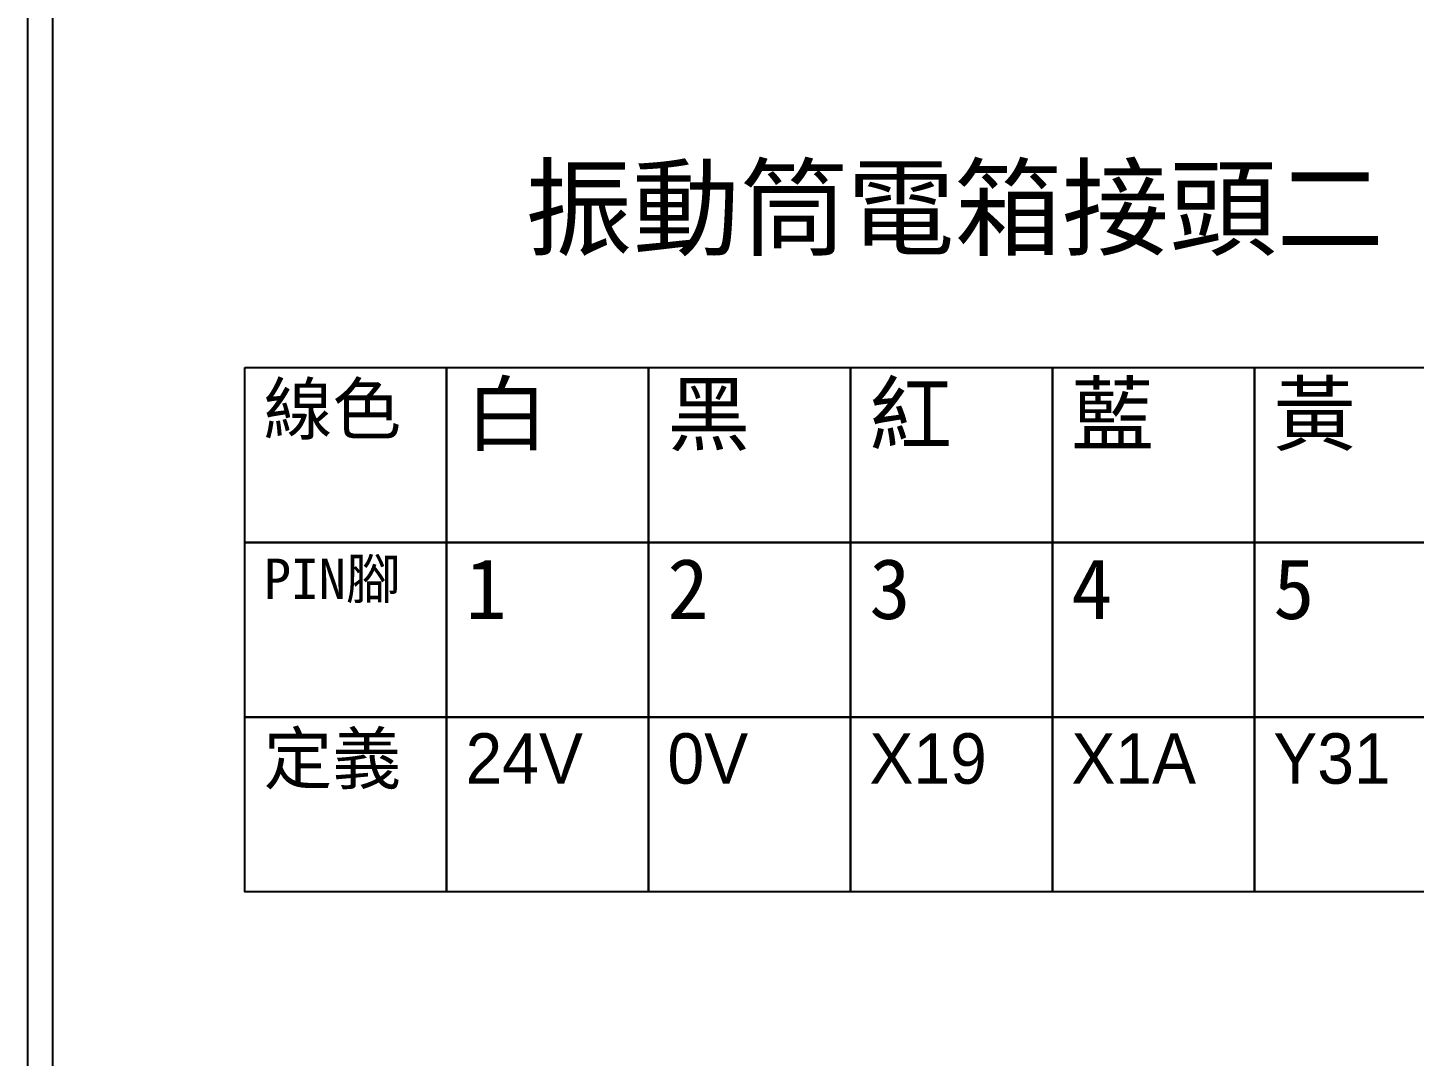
# Model space of a CAD drawing. Extents: x 627 to 914, y 3 to 207.
# Drawn here: x 627.2 to 695.9, y 54 to 105 of the extents above; entities that cross this region are included whole.
import ezdxf

# ---------------------------------------------------------------- set-up
doc = ezdxf.new("R2010")
doc.units = 0
doc.layers.get('0').update_dxf_attribs({"linetype": 'CONTINUOUS'})
doc.layers.add('圖框層', color=7, linetype='CONTINUOUS')
doc.layers.add('標尺寸層', color=3, linetype='CONTINUOUS')
doc.styles.add('CNS', font='romanc.shx', dxfattribs={"bigfont": 'chineset.shx'})

msp = doc.modelspace()

# ---------------------------------------------------------------- linework, layer by layer
for points in [[(637.952, 88.135), (647.962, 88.135), (647.962, 79.471), (637.952, 79.471)], [(647.962, 88.135), (657.972, 88.135), (657.972, 79.471), (647.962, 79.471)], [(657.972, 88.135), (667.982, 88.135), (667.982, 79.471), (657.972, 79.471)], [(667.982, 88.135), (677.992, 88.135), (677.992, 79.471), (667.982, 79.471)], [(677.992, 88.135), (688.002, 88.135), (688.002, 79.471), (677.992, 79.471)], [(688.002, 88.135), (698.012, 88.135), (698.012, 79.471), (688.002, 79.471)], [(637.952, 79.471), (647.962, 79.471), (647.962, 70.806), (637.952, 70.806)], [(647.962, 79.471), (657.972, 79.471), (657.972, 70.806), (647.962, 70.806)], [(657.972, 79.471), (667.982, 79.471), (667.982, 70.806), (657.972, 70.806)], [(667.982, 79.471), (677.992, 79.471), (677.992, 70.806), (667.982, 70.806)], [(677.992, 79.471), (688.002, 79.471), (688.002, 70.806), (677.992, 70.806)], [(688.002, 79.471), (698.012, 79.471), (698.012, 70.806), (688.002, 70.806)], [(637.952, 70.806), (647.962, 70.806), (647.962, 62.142), (637.952, 62.142)], [(647.962, 70.806), (657.972, 70.806), (657.972, 62.142), (647.962, 62.142)], [(657.972, 70.806), (667.982, 70.806), (667.982, 62.142), (657.972, 62.142)], [(667.982, 70.806), (677.992, 70.806), (677.992, 62.142), (667.982, 62.142)], [(677.992, 70.806), (688.002, 70.806), (688.002, 62.142), (677.992, 62.142)], [(688.002, 70.806), (698.012, 70.806), (698.012, 62.142), (688.002, 62.142)]]:
    msp.add_lwpolyline(points, close=True)
at = {"layer": '圖框層', "color": 7}
for p, q in [((627.197, 3), (627.197, 206.969)), ((628.447, 4.25), (628.447, 205.719))]:
    msp.add_line(p, q, dxfattribs=at)

# ---------------------------------------------------------------- texts
at = {"width": 8.29132, "attachment_point": 1}
for s, insert, char_height in [('{\\fPMingLiU|b0|i0|c136|p18;線色}', (638.888, 87.335), 2.5), ('{\\fPMingLiU|b0|i0|c136|p18;白}', (648.898, 87.335), 3), ('{\\fPMingLiU|b0|i0|c136|p18;黑}', (658.908, 87.335), 3), ('{\\fPMingLiU|b0|i0|c136|p18;紅}', (668.918, 87.335), 3), ('{\\fPMingLiU|b0|i0|c136|p18;藍}', (678.928, 87.335), 3), ('{\\fPMingLiU|b0|i0|c136|p18;黃}', (688.938, 87.335), 3), ('PIN{\\fPMingLiU|b0|i0|c136|p18;腳}', (638.888, 78.67), 2), ('1', (648.898, 78.67), 3), ('2', (658.908, 78.67), 3), ('3', (668.918, 78.67), 3), ('4', (678.928, 78.67), 3), ('5', (688.938, 78.67), 3), ('{\\fPMingLiU|b0|i0|c136|p18;定義}', (638.888, 70.006), 2.5), ('{\\fPMingLiU|b0|i0|c136|p18;24V}', (648.898, 70.006), 2.5), ('{\\fPMingLiU|b0|i0|c136|p18;0V}', (658.908, 70.006), 2.5), ('{\\fPMingLiU|b0|i0|c136|p18;X19}', (668.918, 70.006), 2.5), ('{\\fPMingLiU|b0|i0|c136|p18;X1A}', (678.928, 70.006), 2.5), ('{\\fPMingLiU|b0|i0|c136|p18;Y31}', (688.938, 70.006), 2.5)]:
    msp.add_mtext(s, dxfattribs=dict(at, insert=insert, char_height=char_height))
at = {"layer": '標尺寸層', "color": 7, "insert": (673.14, 95.824), "char_height": 3.9, "width": 49.50623, "attachment_point": 5, "style": 'CNS'}
msp.add_mtext('{\\fDFKai-SB|b0|i0|c136|p65;振動筒電箱接頭二}', dxfattribs=at)

doc.saveas('drawing.dxf')
